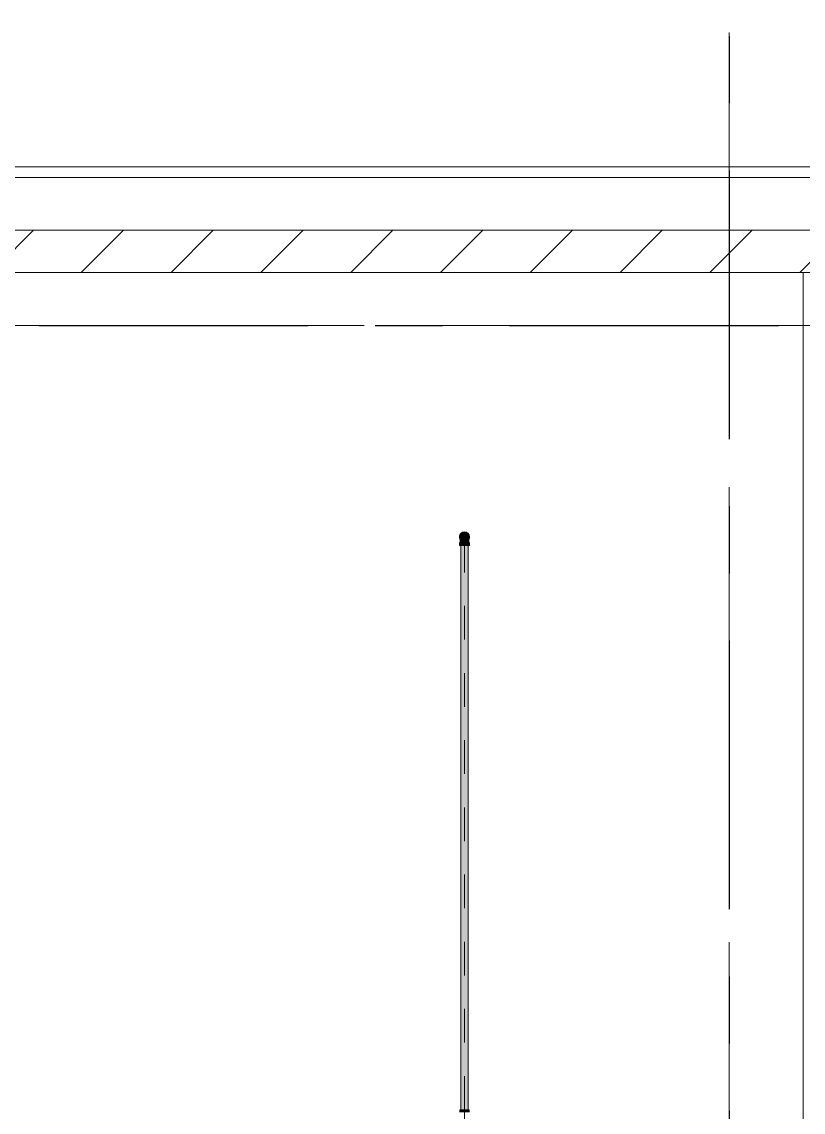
# Model space of a CAD drawing. Header units: millimetres. Extents: x -4000 to 187956, y -58990 to 162485.
# Drawn here: x 74659 to 78350, y 136731 to 141886 of the extents above; entities that cross this region are included whole.
import ezdxf

# ---------------------------------------------------------------- set-up
doc = ezdxf.new("R2010")
doc.units = ezdxf.units.MM
for name, pattern in [('Dash 1_16_', [317.5, 158.75, -158.75]), ('Grid Line', [2222.5, 1270, -317.5, 317.5, -317.5]), ('Grid Line 12_5mm', [2150, 1250, -300, 300, -300])]:
    doc.linetypes.add(name, pattern=pattern)
for name, color, linetype, lineweight in [('A-WALL', 113, 'Continuous', 13), ('A-WALL-PATT', 111, 'Continuous', 13), ('F-SPRN', 3, 'Continuous', 9), ('P-PIPE', 3, 'Continuous', 9), ('P-PIPE-CNTR', 3, 'Continuous', 9), ('S-GRID', 1, 'Continuous', 30)]:
    doc.layers.add(name, color=color, linetype=linetype, lineweight=lineweight)

# ---------------------------------------------------------------- blocks, each defined once
blk = doc.blocks.new('CMF2_NHAXUONG_A_rvt-1-FFS - TANG 1')
at = {"layer": 'A-WALL-PATT', "lineweight": 9}
h = blk.add_hatch(dxfattribs=at)
h.set_pattern_fill('FP_12', color=250, style=0, pattern_type=2)
h.set_pattern_definition([(45, (0, 0), (-212.13203, 212.13203), [])])
h.paths.add_polyline_path([(67549.8, 140700.5), (98249.8, 140700.5), (98249.8, 140900), (67549.8, 140900)])
at = {"layer": 'A-WALL', "color": 50, "lineweight": 15}
for p, q in [((98749.6, 141200), (66999.6, 141200)), ((98749.6, 141150), (66999.6, 141150)), ((67549.8, 140900), (98249.8, 140900)), ((98249.8, 140900), (67549.8, 140900)), ((67749.8, 140700.5), (83086.4, 140700.5)), ((78350, 140699.6), (78350, 132202.1)), ((78550, 140699.6), (78350, 140699.6))]:
    blk.add_line(p, q, dxfattribs=at)
at = {"layer": 'A-WALL', "color": 35, "lineweight": 15}
for p, q in [((78749.8, 141200), (66999.6, 141200)), ((67749.8, 140700.5), (78734.8, 140700.5)), ((78350, 140699.6), (78350, 132202.1)), ((78350, 140699.6), (78550, 140699.6))]:
    blk.add_line(p, q, dxfattribs=at)
at = {"layer": 'S-GRID', "linetype": 'Grid Line 12_5mm', "lineweight": 9}
for p, q in [((78000, 161185.2), (78000, -16487.4)), ((-824.3, 140450), (183641.1, 140450))]:
    blk.add_line(p, q, dxfattribs=at)
blk = doc.blocks.new('Sprinkler_Up - DN20-V60-FFS - TANG 1')
at = {"layer": 'F-SPRN', "transparency": 33554534}
for points in [[(-22.2, 0), (-3.9, 0.7), (-1.7, 2.9), (-1.2, 3.5), (-0.6, 4), (0.6, 4), (1.2, 3.5), (1.7, 2.9), (4.6, 0), (22.2, 0), (18, 13.1), (6.9, 21.2), (-6.9, 21.2), (-18, 13.1), (-20.5, 5.2)], [(0, -21.2), (6.9, -21.2), (18, -13.1), (22.2, 0), (3.9, -0.7), (1.7, -2.9), (1.2, -3.5), (0.6, -4), (-0.6, -4), (-1.2, -3.5), (-1.7, -2.9), (-4.6, 0), (-22.2, 0), (-18, -13.1), (-6.9, -21.2)], [(0, -16.7), (4.3, -16.1), (11.8, -11.8), (16.1, -4.3), (15, 6.3), (11.8, 11.8), (8.3, 14.4), (0, 16.7), (-4.3, 16.1), (-11.8, 11.8), (-16.1, 4.3), (-16.1, -4.3), (-11.8, -11.8), (-8.3, -14.4)], [(0, -15.6), (7.8, -13.5), (13.5, -7.8), (15.1, -4), (14.1, 6.3), (13.5, 7.8), (7.8, 13.5), (0, 15.6), (-7.8, 13.5), (-11, 11), (-15.1, 4), (-15.1, -4), (-11, -11), (-7.8, -13.5)], [(-10.9, -5.5), (-10.9, 5.4), (-14.5, 5.4), (-14.5, -5.5)], [(-7.7, -5.5), (-7.7, 5.4), (-10.9, 5.4), (-10.9, -5.5)], [(0, -5.5), (0, 5.4), (-7.7, 5.4), (-7.7, -5.5)], [(0, 0), (5.7, 0), (2.9, 4.9), (-2.9, 4.9), (-5.7, 0)], [(2.9, -4.9), (5.7, 0), (-5.7, 0), (-2.9, -4.9)], [(-4.6, 0), (4.6, 0), (0, 4.6)], [(0, -4.6), (4.6, 0), (-4.6, 0)], [(0, -2.6), (1.3, 0), (-1.8, 0)], [(-1.3, 0), (1.8, 0), (0, 2.6)], [(7.7, -5.5), (7.7, 5.4), (0, 5.4), (0, -5.5)], [(10.9, -5.5), (10.9, 5.4), (7.7, 5.4), (7.7, -5.5)], [(14.5, -5.5), (14.5, 5.4), (10.9, 5.4), (10.9, -5.5)]]:
    blk.add_hatch(color=1, dxfattribs=at).paths.add_polyline_path(points)
at = {"layer": 'F-SPRN', "color": 1}
for p, q in [((-11.5, 5.4), (-14.5, 5.4)), ((-14.5, 5.4), (-11.3, 5.4)), ((-14.5, 5.4), (-14.5, 3.7)), ((-14.5, 3.3), (-14.5, 0)), ((-11.5, 5.4), (-11.5, 4)), ((-10.9, 1.9), (-10.9, 3.6)), ((-10.8, 5.4), (-8, 5.4)), ((-8.1, 5.4), (-10.8, 5.4)), ((-8.1, 5.4), (-8.1, 2.8)), ((-8.1, 2.5), (-8.1, 0.7)), ((-7.7, 4.8), (-7.7, 2.7)), ((-7.7, 4.8), (-7.7, 2.7)), ((-7.7, 2.1), (-7.7, 0.5)), ((-7.7, 2.1), (-7.7, 0.5)), ((-6.7, 5.4), (-4.7, 5.4)), ((-5.8, 3.8), (-5.8, 2.2)), ((-2.1, 0), (-2.1, 0)), ((-2.1, 0), (-2.1, -0.1)), ((0, 2.1), (-0.1, 2.1)), ((2.1, 0), (2.1, 0.1)), ((2.1, 0), (2.1, 0)), ((4.7, 5.4), (6.5, 5.4)), ((7.7, 5.4), (10.8, 5.4)), ((7.7, 5.2), (7.7, 2.7)), ((7.7, 5.2), (7.7, 2.7)), ((7.7, 2.3), (7.7, 0.5)), ((7.7, 2.3), (7.7, 0.5)), ((10.8, 5.4), (8.1, 5.4)), ((8.1, 5.4), (8.1, 2.8)), ((8.1, 2.5), (8.1, 0.4)), ((10.9, 5.4), (14.5, 5.4)), ((10.9, 3.6), (10.9, 0.2)), ((14.5, 5.4), (11.5, 5.4)), ((11.5, 5.4), (11.5, 4)), ((11.5, 3), (11.5, 0.2)), ((14.5, 5.4), (14.5, -5.5)), ((-14.5, -1.3), (-14.5, -3.7)), ((-11.1, -5.5), (-14.5, -5.5)), ((-14.5, -5.5), (-11.5, -5.5)), ((-10.9, -2.6), (-10.9, -1.3)), ((-10.8, -5.5), (-8.1, -5.5)), ((-7.8, -5.5), (-10.8, -5.5)), ((-8.1, -4.2), (-8.1, -5.5)), ((-7.7, -2.7), (-7.7, -4)), ((-7.7, -2.7), (-7.7, -4)), ((-7, -5.5), (-5.8, -5.5)), ((-4.8, -5.5), (-7, -5.5)), ((-5.8, -2.3), (-5.8, -3.8)), ((0, -2.1), (0.1, -2.1)), ((7, -5.5), (4.8, -5.5)), ((5.8, -2.2), (5.8, -3.8)), ((5.8, -5.5), (7, -5.5)), ((7.7, -0.5), (7.7, -2.3)), ((7.7, -0.5), (7.7, -2.3)), ((7.7, -2.7), (7.7, -5.4)), ((7.7, -2.7), (7.7, -5.4)), ((10.8, -5.5), (7.7, -5.5)), ((8.1, -0.4), (8.1, -2.5)), ((8.1, -2.8), (8.1, -5.5)), ((8.1, -5.5), (10.8, -5.5)), ((10.9, -0.2), (10.9, -3.6)), ((14.5, -5.5), (10.9, -5.5)), ((11.5, -0.2), (11.5, -3)), ((11.5, -4), (11.5, -5.5)), ((11.5, -5.5), (14.5, -5.5))]:
    blk.add_line(p, q, dxfattribs=at)
at = {"layer": 'F-SPRN', "color": 1, "flags": 128}
for points in [[(-0.6, 2), (-0.7, 2), (-0.8, 1.9), (-0.9, 1.9), (-0.9, 1.9), (-1, 1.8), (-1.1, 1.8), (-1.2, 1.7), (-1.2, 1.7), (-1.3, 1.6), (-1.4, 1.6), (-1.4, 1.5), (-1.5, 1.5), (-1.5, 1.4), (-1.6, 1.3), (-1.6, 1.3), (-1.7, 1.2), (-1.7, 1.1), (-1.8, 1.1), (-1.8, 1), (-1.9, 0.9), (-1.9, 0.8), (-1.9, 0.8), (-2, 0.7), (-2, 0.6), (-2, 0.5), (-2, 0.5), (-2, 0.4), (-2.1, 0.3), (-2.1, 0.2), (-2.1, 0.1), (-2.1, 0)], [(-0.5, 2), (-0.6, 2), (-0.6, 2)], [(-0.1, 2.1), (-0.1, 2.1), (-0.2, 2.1), (-0.3, 2.1), (-0.4, 2), (-0.5, 2)], [(2.1, 0.1), (2.1, 0.2), (2.1, 0.2), (2.1, 0.3), (2, 0.4), (2, 0.5), (2, 0.6), (2, 0.7), (1.9, 0.7), (1.9, 0.8), (1.9, 0.9), (1.8, 1), (1.8, 1), (1.8, 1.1), (1.7, 1.2), (1.7, 1.2), (1.6, 1.3), (1.6, 1.4), (1.5, 1.4), (1.4, 1.5), (1.4, 1.5), (1.3, 1.6), (1.3, 1.7), (1.2, 1.7), (1.1, 1.7), (1.1, 1.8), (1, 1.8), (0.9, 1.9), (0.8, 1.9), (0.8, 1.9), (0.7, 2), (0.6, 2), (0.5, 2), (0.4, 2), (0.4, 2), (0.3, 2.1), (0.2, 2.1), (0.1, 2.1), (0, 2.1)], [(-2.1, -0.1), (-2.1, -0.2), (-2.1, -0.2), (-2.1, -0.3)], [(-2.1, -0.3), (-2, -0.4), (-2, -0.5), (-2, -0.6), (-2, -0.7), (-1.9, -0.7), (-1.9, -0.8), (-1.9, -0.9), (-1.8, -1), (-1.8, -1), (-1.8, -1.1), (-1.7, -1.2), (-1.7, -1.2), (-1.6, -1.3), (-1.6, -1.4), (-1.5, -1.4), (-1.4, -1.5), (-1.4, -1.5), (-1.3, -1.6), (-1.3, -1.7), (-1.2, -1.7), (-1.1, -1.7), (-1.1, -1.8), (-1, -1.8), (-0.9, -1.9), (-0.8, -1.9), (-0.8, -1.9), (-0.7, -2), (-0.6, -2), (-0.5, -2), (-0.4, -2), (-0.4, -2), (-0.3, -2.1), (-0.2, -2.1), (-0.1, -2.1), (0, -2.1)], [(0.1, -2.1), (0.1, -2.1), (0.2, -2.1), (0.3, -2.1), (0.4, -2), (0.5, -2), (0.6, -2), (0.6, -2), (0.7, -2), (0.8, -1.9), (0.9, -1.9), (0.9, -1.9), (1, -1.8), (1.1, -1.8), (1.2, -1.7), (1.2, -1.7), (1.3, -1.6), (1.4, -1.6), (1.4, -1.5), (1.5, -1.5), (1.5, -1.4), (1.6, -1.3), (1.6, -1.3), (1.7, -1.2), (1.7, -1.1), (1.8, -1.1), (1.8, -1), (1.9, -0.9), (1.9, -0.8), (1.9, -0.8), (2, -0.7), (2, -0.6), (2, -0.5), (2, -0.5), (2, -0.4), (2.1, -0.3), (2.1, -0.2), (2.1, -0.1), (2.1, 0)]]:
    blk.add_lwpolyline(points, dxfattribs=at)
at = {"layer": 'F-SPRN', "color": 1}
for radius, start, end in [(22.2, 360, 180), (21.9, 165.6773, 179.2615), (21.9, 144.7698, 162.401), (21.9, 126.6942, 143.2701), (16.7, 167.6802, 180), (16.7, 167.6802, 180), (16.7, 157.6142, 164.9693), (16.7, 157.6142, 164.9693), (15.6, 166.4265, 180), (15.6, 166.4265, 180), (15.6, 156.3845, 165), (15.6, 156.3845, 165), (16.7, 136.7213, 149.931), (16.7, 136.7213, 149.931), (15.6, 150.9409, 156.0102), (15.6, 150.9409, 156.0102), (15.6, 138.4214, 150), (15.6, 138.4214, 150), (21.9, 108.2621, 125.7507), (16.7, 121.4181, 130.5751), (16.7, 121.4181, 130.5751), (15.6, 120.5262, 133.2078), (15.6, 120.5262, 133.2078), (16.7, 106.5995, 120), (16.7, 106.5995, 120), (15.6, 114.4363, 119.9813), (15.6, 114.4363, 119.9813), (21.9, 99.348, 107.901), (4.63, 155.7832, 180), (4.63, 155.7832, 180), (16.7, 96.4143, 105), (16.7, 96.4143, 105), (4.63, 109.0192, 138.2703), (4.63, 109.0192, 138.2703), (21.9, 90.145, 98.8503), (15.6, 95.5762, 100.6843), (15.6, 95.5762, 100.6843), (2.56, 109.0192, 168.8278), (2.56, 109.0192, 168.8278), (2.04, 109.0192, 180), (16.7, 83.0684, 90), (16.7, 83.0684, 90), (4.63, 17.9592, 90), (4.63, 17.9592, 90), (3.81, 57.0577, 90), (2.56, 14.5599, 90), (2.56, 14.5599, 90), (2.04, 10.4703, 90), (21.9, 72.5583, 89.4624), (15.6, 75.573, 80.5892), (15.6, 75.573, 80.5892), (3.81, 16.1605, 43.8358), (15.6, 67.5614, 74.5481), (15.6, 67.5614, 74.5481), (16.7, 60, 75), (16.7, 60, 75), (15.6, 60.0187, 65.5637), (15.6, 60.0187, 65.5637), (21.9, 54.2493, 71.7379), (15.6, 46.7922, 60), (15.6, 46.7922, 60), (16.7, 49.4249, 58.5819), (16.7, 49.4249, 58.5819), (15.6, 30, 41.5786), (15.6, 30, 41.5786), (16.7, 30, 43.2787), (16.7, 30, 43.2787), (21.9, 36.7299, 53.3058), (15.6, 23.9898, 29.5646), (15.6, 23.9898, 29.5646), (15.6, 15, 23.6155), (15.6, 15, 23.6155), (15.6, 360, 13.6618), (15.6, 0, 13.6618), (16.7, 15, 22.3858), (16.7, 15, 22.3858), (16.7, 360, 12.3198), (16.7, 0, 12.3198), (21.9, 17.599, 35.2302), (21.9, 0.7385, 14.3227), (22.2, 180, 360), (21.9, 180.7385, 194.3227), (21.9, 195.1849, 215.2302), (21.9, 216.7299, 233.3058), (16.7, 180, 192.3198), (16.7, 180, 192.3198), (16.7, 195.0307, 204.6121), (16.7, 195.0307, 204.6121), (15.6, 181.9082, 193.6618), (15.6, 181.9082, 193.6618), (15.6, 197.3339, 209.5646), (15.6, 197.3339, 209.5646), (16.7, 210.069, 223.2787), (16.7, 210.069, 223.2787), (15.6, 212.5472, 221.5786), (15.6, 212.5472, 221.5786), (21.9, 234.2493, 251.7379), (16.7, 229.4249, 238.5819), (16.7, 229.4249, 238.5819), (15.6, 233.795, 240), (15.6, 233.795, 240), (16.7, 240, 255), (16.7, 240, 255), (15.6, 240.0187, 254.5481), (15.6, 240.0187, 254.5481), (21.9, 252.5583, 269.4624), (4.63, 197.9592, 0), (4.63, 197.9592, 360), (15.6, 255, 267.64), (15.6, 255, 267.64), (3.81, 196.1605, 360), (2.56, 191.1677, 0), (2.56, 191.1677, 360), (2.04, 190.4703, 0), (16.7, 263.0684, 270), (16.7, 263.0684, 270), (21.9, 270.145, 278.8503), (15.6, 275.5762, 280.6843), (15.6, 275.5762, 280.6843), (16.7, 276.4143, 285), (16.7, 276.4143, 285), (21.9, 279.348, 287.901), (16.7, 286.5995, 300), (16.7, 286.5995, 300), (15.6, 294.4363, 299.9813), (15.6, 294.4363, 299.9813), (21.9, 288.2621, 305.7507), (15.6, 300, 313.2078), (15.6, 300, 313.2078), (16.7, 301.4181, 310.5751), (16.7, 301.4181, 310.5751), (15.6, 318.4214, 330), (15.6, 318.4214, 330), (16.7, 316.7213, 330), (16.7, 316.7213, 330), (21.9, 306.6942, 323.2701), (15.6, 330.4354, 345), (15.6, 330.4354, 336.3845), (15.6, 339.6139, 345), (15.6, 346.3382, 360), (15.6, 346.3382, 360), (16.7, 335.3879, 345), (16.7, 335.3879, 345), (16.7, 347.6802, 360), (16.7, 347.6802, 360), (21.9, 324.7698, 344.8151), (21.9, 345.6773, 359.2615)]:
    blk.add_arc((0, 0), radius, start, end, dxfattribs=at)
blk = doc.blocks.new('Steel_Elbow_Threaded_HoaPhat - Standard-V117-FFS - TANG 1')
at = {"layer": 'P-PIPE', "lineweight": 13, "transparency": 33554534}
for points in [[(76750, 139426), (76756.2, 139426.8), (76762.1, 139429.2), (76767.1, 139433), (76770.9, 139438), (76773.3, 139443.8), (76774.1, 139450.1), (76773.3, 139456.4), (76770.9, 139462.1), (76767.1, 139467.1), (76762.1, 139471), (76756.2, 139473.4), (76750, 139474.2), (76743.8, 139473.4), (76737.9, 139471), (76733, 139467.1), (76729.1, 139462.1), (76726.7, 139456.3), (76725.9, 139450.1), (76726.7, 139443.8), (76729.1, 139438), (76733, 139433), (76737.9, 139429.2), (76743.8, 139426.8)], [(76733, 139409.5), (76750, 139409.5), (76750, 139424.7), (76725.9, 139424.7), (76726.7, 139409.5), (76729.1, 139409.5)], [(76774.1, 139409.5), (76773.3, 139424.7), (76750, 139424.7), (76750, 139409.5), (76773.3, 139409.5)]]:
    blk.add_hatch(color=1, dxfattribs=at).paths.add_polyline_path(points)
h = blk.add_hatch(color=1, dxfattribs=at)
h.paths.add_polyline_path([(76733.1, 139434.9), (76730.5, 139439.5), (76731.4, 139435.6)])
h.paths.add_polyline_path([(76730.4, 139424.7), (76750, 139424.7), (76750, 139428.9), (76742.8, 139430.2), (76744.1, 139428.3), (76736.6, 139433), (76732.6, 139437.1), (76733.8, 139431.9), (76731.4, 139435.6), (76729.1, 139441.6), (76729.4, 139433), (76730.5, 139433.3), (76730.6, 139429.2), (76729.3, 139428.9)])
h = blk.add_hatch(color=1, dxfattribs=at)
h.paths.add_polyline_path([(76757.2, 139430.2), (76759.7, 139430.2), (76755.9, 139428.3)])
h.paths.add_polyline_path([(76768.3, 139424.7), (76769.7, 139428.5), (76769.9, 139435.9), (76770.2, 139440), (76768.8, 139439.5), (76762.8, 139432.6), (76757.2, 139430.2), (76750, 139428.9), (76750, 139424.7), (76766, 139424.7)])
h.paths.add_polyline_path([(76765.7, 139433.4), (76766.1, 139435.6), (76768.2, 139436.4)])
at = {"layer": 'P-PIPE', "color": 20, "lineweight": 13}
for p, q in [((76728.9, 139450.1), (76728.9, 139450.1)), ((76728.9, 139442.9), (76728.9, 139443.6)), ((76728.9, 139442.2), (76728.9, 139442.9)), ((76728.9, 139439), (76728.9, 139439.8)), ((76728.9, 139438.2), (76728.9, 139439)), ((76729, 139452.6), (76729.1, 139453.5)), ((76729.5, 139455.1), (76729.7, 139455.9)), ((76733, 139462.7), (76733.6, 139463.4)), ((76734.7, 139464.7), (76735.3, 139465.3)), ((76736.5, 139466.4), (76737.2, 139466.9)), ((76737.2, 139466.9), (76737.9, 139467.4)), ((76739.3, 139468.3), (76740, 139468.7)), ((76741.6, 139469.5), (76742.3, 139469.8)), ((76742.3, 139469.8), (76743.1, 139470.1)), ((76749.8, 139471.2), (76750, 139471.2)), ((76752.5, 139471.1), (76753.4, 139471)), ((76761.2, 139468), (76761.9, 139467.5)), ((76764.6, 139465.4), (76765.2, 139464.8)), ((76766.3, 139463.6), (76766.8, 139462.9)), ((76766.8, 139462.9), (76767.3, 139462.2)), ((76767.3, 139462.2), (76767.8, 139461.5)), ((76767.8, 139461.5), (76768.2, 139460.8)), ((76768.2, 139460.8), (76768.7, 139460.1)), ((76768.7, 139460.1), (76769, 139459.3)), ((76769, 139459.3), (76769.4, 139458.5)), ((76770.3, 139456.2), (76770.5, 139455.3)), ((76770.8, 139453.7), (76771, 139452.8)), ((76771.1, 139451.2), (76771.2, 139450.3)), ((76771.2, 139450.3), (76771.2, 139450.1)), ((76771.2, 139450.1), (76771.2, 139450.1)), ((76771.2, 139445.1), (76771.2, 139444.4)), ((76771.2, 139444.4), (76771.2, 139443.8)), ((76771.2, 139443.8), (76771.2, 139443.1)), ((76771.2, 139439.2), (76771.2, 139438.4)), ((76725.9, 139424.7), (76725.9, 139409.5)), ((76730.3, 139424.7), (76725.9, 139424.7)), ((76750, 139424.7), (76725.9, 139424.7)), ((76725.9, 139409.5), (76733, 139409.5)), ((76725.9, 139409.5), (76750, 139409.5)), ((76728.9, 139424.7), (76742.8, 139424.7)), ((76730.1, 139424.7), (76731.7, 139424.7)), ((76733, 139424.7), (76730.3, 139424.7)), ((76731.7, 139424.7), (76732.8, 139424.7)), ((76733.8, 139424.7), (76736.4, 139424.7)), ((76733.8, 139409.5), (76737.9, 139409.5)), ((76742.7, 139424.7), (76734, 139424.7)), ((76736.4, 139424.7), (76742.8, 139424.7)), ((76738.2, 139409.5), (76750, 139409.5)), ((76743.7, 139424.7), (76750, 139424.7)), ((76743.7, 139424.7), (76750, 139424.7)), ((76750, 139424.7), (76743.8, 139424.7)), ((76756.2, 139424.7), (76750, 139424.7)), ((76774.1, 139424.7), (76750, 139424.7)), ((76750, 139424.7), (76756.3, 139424.7)), ((76750, 139424.7), (76756.3, 139424.7)), ((76750, 139409.5), (76761.8, 139409.5)), ((76750, 139409.5), (76774.1, 139409.5)), ((76757.2, 139424.7), (76763.6, 139424.7)), ((76757.2, 139424.7), (76768.3, 139424.7)), ((76766, 139424.7), (76757.3, 139424.7)), ((76762.1, 139409.5), (76766.2, 139409.5)), ((76763.6, 139424.7), (76766.2, 139424.7)), ((76768.5, 139424.7), (76767.1, 139424.7)), ((76767.1, 139409.5), (76773.3, 139409.5)), ((76767.2, 139424.7), (76768.3, 139424.7)), ((76768.3, 139424.7), (76771.2, 139424.7)), ((76774.1, 139424.7), (76768.5, 139424.7)), ((76773.3, 139409.5), (76774.1, 139409.5)), ((76774.1, 139409.5), (76774.1, 139424.7))]:
    blk.add_line(p, q, dxfattribs=at)
at = {"layer": 'P-PIPE', "color": 20, "lineweight": 13, "flags": 128}
for points in [[(76728.9, 139450.1), (76728.9, 139450.9), (76728.9, 139451.8), (76729, 139452.6)], [(76728.9, 139449.7), (76728.9, 139449.9), (76728.9, 139450), (76728.9, 139450.1)], [(76728.9, 139449.3), (76728.9, 139449.5), (76728.9, 139449.7)], [(76728.9, 139448.4), (76728.9, 139448.7), (76728.9, 139449), (76728.9, 139449.3)], [(76728.9, 139447.5), (76728.9, 139448), (76728.9, 139448.4)], [(76728.9, 139446.1), (76728.9, 139446.6), (76728.9, 139447.1), (76728.9, 139447.5)], [(76728.9, 139444.9), (76728.9, 139445.5), (76728.9, 139446.1)], [(76728.9, 139443.6), (76728.9, 139444.3), (76728.9, 139444.9)], [(76728.9, 139439.8), (76728.9, 139440.6), (76728.9, 139441.4), (76728.9, 139442.2)], [(76728.9, 139424.7), (76728.9, 139425.7), (76728.9, 139426.7), (76728.9, 139427.7), (76728.9, 139428.7), (76728.9, 139429.7), (76728.9, 139430.7), (76728.9, 139431.7), (76728.9, 139432.7), (76728.9, 139433.6), (76728.9, 139434.6), (76728.9, 139435.5), (76728.9, 139436.4), (76728.9, 139437.3), (76728.9, 139438.2)], [(76729.1, 139453.5), (76729.3, 139454.3), (76729.5, 139455.1)], [(76729.7, 139455.9), (76729.9, 139456.7), (76730.2, 139457.5), (76730.5, 139458.3), (76730.9, 139459.1), (76731.2, 139459.9)], [(76731.2, 139459.9), (76731.6, 139460.6), (76732.1, 139461.3)], [(76732.1, 139461.3), (76732.5, 139462), (76733, 139462.7)], [(76733.6, 139463.4), (76734.1, 139464), (76734.7, 139464.7)], [(76735.3, 139465.3), (76735.9, 139465.8), (76736.5, 139466.4)], [(76737.9, 139467.4), (76738.6, 139467.9), (76739.3, 139468.3)], [(76740, 139468.7), (76740.8, 139469.1), (76741.6, 139469.5)], [(76743.1, 139470.1), (76743.9, 139470.3), (76744.8, 139470.6)], [(76744.8, 139470.6), (76745.6, 139470.8), (76746.4, 139470.9)], [(76746.4, 139470.9), (76747.2, 139471.1), (76748.1, 139471.1)], [(76748.1, 139471.1), (76748.9, 139471.2), (76749.8, 139471.2)], [(76750, 139471.2), (76750.8, 139471.2), (76751.7, 139471.2), (76752.5, 139471.1)], [(76753.4, 139471), (76754.2, 139470.8), (76755, 139470.6)], [(76755, 139470.6), (76755.8, 139470.4), (76756.7, 139470.2)], [(76756.7, 139470.2), (76757.5, 139469.9), (76758.2, 139469.6), (76759, 139469.2), (76759.8, 139468.8)], [(76759.8, 139468.8), (76760.5, 139468.4), (76761.2, 139468)], [(76761.9, 139467.5), (76762.6, 139467.1), (76763.3, 139466.5)], [(76763.3, 139466.5), (76763.9, 139466), (76764.6, 139465.4)], [(76765.2, 139464.8), (76765.8, 139464.2), (76766.3, 139463.6)], [(76769.4, 139458.5), (76769.7, 139457.8), (76770, 139457), (76770.3, 139456.2)], [(76770.5, 139455.3), (76770.7, 139454.5), (76770.8, 139453.7)], [(76771, 139452.8), (76771.1, 139452), (76771.1, 139451.2)], [(76771.2, 139450.1), (76771.2, 139450), (76771.2, 139449.9), (76771.2, 139449.8), (76771.2, 139449.6)], [(76771.2, 139449.6), (76771.2, 139449.4), (76771.2, 139449.1)], [(76771.2, 139449.1), (76771.2, 139448.8), (76771.2, 139448.5), (76771.2, 139448.1)], [(76771.2, 139448.1), (76771.2, 139447.7), (76771.2, 139447.2)], [(76771.2, 139447.2), (76771.2, 139446.7), (76771.2, 139446.2)], [(76771.2, 139446.2), (76771.2, 139445.6), (76771.2, 139445.1)], [(76771.2, 139443.1), (76771.2, 139442.4), (76771.2, 139441.6), (76771.2, 139440.9)], [(76771.2, 139440.9), (76771.2, 139440.1), (76771.2, 139439.2)], [(76771.2, 139438.4), (76771.2, 139437.5), (76771.2, 139436.6), (76771.2, 139435.7), (76771.2, 139434.8), (76771.2, 139433.9), (76771.2, 139432.9), (76771.2, 139432), (76771.2, 139431), (76771.2, 139430), (76771.2, 139429), (76771.2, 139428), (76771.2, 139427), (76771.2, 139426), (76771.2, 139424.9), (76771.2, 139424.7)]]:
    blk.add_lwpolyline(points, dxfattribs=at)
at = {"layer": 'P-PIPE', "color": 20, "lineweight": 13}
for radius, start, end in [(24.1, 90, 270), (24.1, 165, 270), (24.1, 90, 164.8633), (24.1, 164.8633, 165), (21.1, 172.2328, 178.0289), (21.1, 181.9562, 187.2796), (21.1, 165.7343, 170), (21.1, 195.0335, 203.6422), (21.1, 154.6252, 162.3991), (21.1, 205.3678, 209.9924), (21.1, 150.0026, 154.1966), (21.1, 213.7408, 218.4146), (21.1, 130, 141.5729), (21.1, 218.9512, 230), (21.1, 112.9314, 123.6981), (21.1, 99.9303, 104.963), (21.1, 91.1041, 98.9613), (24.1, 315, 90), (24.1, 270, 90), (21.1, 75.037, 90), (21.1, 54.2198, 67.6765), (21.1, 38.4271, 50), (21.1, 310, 321.0488), (21.1, 321.5854, 326.2592), (21.1, 25.3748, 29.9974), (21.1, 330.0076, 334.6322), (21.1, 17.6009, 24.7351), (21.1, 336.3578, 344.9665), (21.1, 10, 14.2657), (21.1, 345.7465, 350), (21.1, 1.9711, 7.7672), (21.1, 352.7204, 358.0438), (21.1, 234.1976, 239.9895), (21.1, 240.7988, 247.0623), (21.1, 255.0343, 270), (21.1, 270, 275.2662), (24.1, 270, 285), (21.1, 279.9464, 284.9657), (24.1, 285, 315), (21.1, 292.3295, 305.8024)]:
    blk.add_arc((76750, 139450.1), radius, start, end, dxfattribs=at)
blk = doc.blocks.new('Steel_Transition_Threaded_HoaPhat - Standard-V118-FFS - TANG 1')
at = {"layer": 'P-PIPE', "lineweight": 13, "transparency": 33554534}
h = blk.add_hatch(color=1, dxfattribs=at)
h.paths.add_polyline_path([(76750, 139427.6), (76755.8, 139428.4), (76761.3, 139430.6), (76765.9, 139434.2), (76769.5, 139438.8), (76771.7, 139444.3), (76772.5, 139450.1), (76771.5, 139456.4), (76769.5, 139461.3), (76765.9, 139466), (76761.3, 139469.6), (76755.8, 139471.8), (76750, 139472.6), (76744.2, 139471.8), (76738.8, 139469.6), (76734.1, 139466), (76730.5, 139461.3), (76728.3, 139455.9), (76727.5, 139450.1), (76728.3, 139444.3), (76730.5, 139438.8), (76734.1, 139434.2), (76738.8, 139430.6), (76744.2, 139428.4)])
h.paths.add_polyline_path([(76750, 139430), (76744.8, 139430.7), (76740, 139432.7), (76735.8, 139435.9), (76732.6, 139440), (76730.6, 139444.9), (76729.9, 139450.1), (76731, 139456.4), (76732.6, 139460.1), (76735.8, 139464.3), (76740, 139467.5), (76744.8, 139469.5), (76750, 139470.2), (76755.2, 139469.5), (76760.1, 139467.5), (76764.2, 139464.3), (76769, 139456.4), (76769.4, 139455.3), (76770.1, 139450.1), (76769.4, 139444.9), (76767.4, 139440), (76764.2, 139435.9), (76760.1, 139432.7), (76755.2, 139430.7)])
for points in [[(76750, 139430), (76750, 139433.7), (76741.8, 139435.9), (76735.8, 139441.9), (76733.6, 139450.1), (76735.8, 139458.3), (76741.8, 139464.3), (76750, 139466.5), (76750, 139470.2), (76744.8, 139469.5), (76740, 139467.5), (76735.8, 139464.3), (76731, 139456.4), (76730.6, 139455.3), (76729.9, 139450.1), (76730.6, 139444.9), (76732.6, 139440), (76735.8, 139435.9), (76740, 139432.7), (76744.8, 139430.7)], [(76750, 139431.6), (76754.8, 139432.2), (76759.3, 139434.1), (76763.1, 139437), (76766, 139440.8), (76767.9, 139445.3), (76768.5, 139450.1), (76767.2, 139456.4), (76766, 139459.3), (76763.1, 139463.2), (76759.3, 139466.1), (76754.8, 139468), (76750, 139468.6), (76745.2, 139468), (76740.8, 139466.1), (76736.9, 139463.2), (76732.8, 139456.4), (76732.1, 139454.9), (76731.5, 139450.1), (76732.1, 139445.3), (76734, 139440.8), (76736.9, 139437), (76740.8, 139434.1), (76745.2, 139432.2)], [(76750, 139430), (76755.2, 139430.7), (76760.1, 139432.7), (76764.2, 139435.9), (76767.4, 139440), (76769.4, 139444.9), (76770.1, 139450.1), (76769, 139456.4), (76767.4, 139460.1), (76764.2, 139464.3), (76760.1, 139467.5), (76755.2, 139469.5), (76750, 139470.2), (76750, 139466.5), (76758.2, 139464.3), (76764.2, 139458.3), (76766.4, 139450.1), (76764.2, 139441.9), (76758.2, 139435.9), (76750, 139433.7)]]:
    blk.add_hatch(color=1, dxfattribs=at).paths.add_polyline_path(points)
at = {"layer": 'P-PIPE', "color": 20, "lineweight": 13}
for radius, start, end in [(22.5, 90, 270), (22.5, 150, 270), (20.1, 166.0499, 180), (20.1, 180, 193.9501), (22.5, 90, 150), (20.1, 161.6229, 165), (20.1, 197.2551, 210), (20.1, 150, 161.6229), (18.5, 166.5939, 193.4061), (18.5, 166.5939, 180), (18.5, 180, 193.4061), (18.5, 159.9387, 165), (18.5, 159.9387, 165), (18.5, 195, 202.3768), (18.5, 195, 202.3768), (20.1, 128.8856, 148.1553), (20.1, 211.8447, 231.1144), (16.4, 168.5467, 178.9063), (16.4, 184.8393, 191.4533), (18.5, 136.4297, 150), (18.5, 136.4297, 150), (18.5, 210, 223.5703), (18.5, 210, 223.5703), (16.4, 158.0319, 163.506), (16.4, 143.5463, 150), (16.4, 210.6635, 216.4537), (18.5, 123.4976, 133.2041), (18.5, 123.4976, 133.2041), (18.5, 226.7959, 236.5024), (18.5, 226.7959, 236.5024), (20.1, 109.6859, 125.0043), (16.4, 230.4733, 236.6389), (16.4, 121.0738, 128.0319), (18.5, 106.819, 120), (18.5, 106.819, 120), (16.4, 115.1607, 120), (16.4, 240, 246.5955), (16.4, 107.4657, 111.9681), (20.1, 100.9975, 105), (18.5, 91.4353, 103.2046), (18.5, 91.4353, 103.2046), (16.4, 96.2132, 104.6042), (20.1, 90.5246, 98.5089), (22.5, 30, 90), (22.5, 270, 90), (18.5, 78.0986, 90), (18.5, 78.0986, 90), (22.5, 270, 330), (20.1, 75.0607, 87.9279), (18.5, 60, 75), (18.5, 60, 75), (16.4, 66.9681, 72.9388), (20.1, 60, 75), (16.4, 293.4045, 300), (16.4, 50.4733, 56.6389), (20.1, 54.9957, 60), (18.5, 46.7959, 56.5024), (18.5, 46.7959, 56.5024), (18.5, 303.4976, 313.2041), (18.5, 303.4976, 313.2041), (20.1, 31.8447, 51.1144), (20.1, 308.8856, 328.1553), (16.4, 30, 38.0319), (18.5, 30, 43.5703), (18.5, 30, 43.5703), (18.5, 316.4297, 330), (18.5, 316.4297, 330), (16.4, 338.0319, 342.8691), (16.4, 353.5463, 8.0319), (18.5, 337.6232, 345), (18.5, 337.6232, 345), (20.1, 18.3771, 30), (18.5, 15, 20.0613), (18.5, 15, 20.0613), (20.1, 330, 342.7449), (18.5, 346.5939, 13.4061), (18.5, 0, 13.4061), (18.5, 346.5939, 0), (20.1, 15, 18.3771), (22.5, 0, 30), (20.1, 346.0499, 13.9501), (22.5, 330, 345), (22.5, 345, 0), (20.1, 234.9957, 240), (20.1, 240, 255), (18.5, 240, 255), (18.5, 240, 255), (16.4, 250.3629, 255), (20.1, 255.0607, 267.9279), (18.5, 258.0986, 270), (18.5, 258.0986, 270), (16.4, 264.1652, 268.506), (20.1, 270.5246, 278.5089), (18.5, 271.4353, 283.2046), (18.5, 271.4353, 283.2046), (16.4, 276.2132, 283.9063), (20.1, 280.9975, 285), (16.4, 287.4657, 291.9681), (18.5, 286.819, 300), (18.5, 286.819, 300), (20.1, 289.6859, 305.0043)]:
    blk.add_arc((76750, 139450.1), radius, start, end, dxfattribs=at)

msp = doc.modelspace()

# ---------------------------------------------------------------- block references
at = {"lineweight": 5}
msp.add_blockref('CMF2_NHAXUONG_A_rvt-1-FFS - TANG 1', (0, 0), dxfattribs=at)

# ---------------------------------------------------------------- next in the draw order: hatches: boundary and pattern name
at = {"layer": 'P-PIPE', "transparency": 33554534}
for points in [[(76741.7, 139435.6), (76742.8, 139437.6), (76741.7, 139441.7), (76742.8, 139445.9), (76745.8, 139449), (76757.2, 139454.3), (76758.4, 139458.4), (76757.2, 139462.6), (76755.9, 139464.3), (76750, 139466.8), (76741.7, 139464.6), (76735.5, 139458.4), (76733.3, 139450.1), (76735.5, 139441.7), (76738.2, 139438.3)], [(76750, 139433.4), (76758.4, 139435.6), (76761.8, 139438.3), (76766.1, 139445.8), (76766.1, 139454.4), (76761.8, 139461.9), (76758.4, 139464.6), (76750, 139466.8), (76745.7, 139466.2), (76738.2, 139461.9), (76733.9, 139454.4), (76733.9, 139445.8), (76738.2, 139438.3), (76741.7, 139435.6)], [(76750, 136742.6), (76750, 139409.5), (76733.3, 139409.5), (76733.9, 136742.6), (76745.7, 136742.6)], [(76750, 136742.6), (76766.7, 136742.6), (76766.1, 139409.5), (76750, 139409.5), (76750, 136828.3)], [(76734.1, 136730.8), (76772.5, 136730.8), (76771.7, 136742.6), (76727.5, 136742.6), (76728.3, 136730.8), (76730.5, 136730.8)]]:
    msp.add_hatch(color=1, dxfattribs=at).paths.add_polyline_path(points)

# ---------------------------------------------------------------- next in the draw order: linework, layer by layer
at = {"layer": 'P-PIPE', "color": 20, "lineweight": 13}
for p, q in [((76733.3, 139409.5), (76733.3, 136742.6)), ((76737.9, 139409.5), (76733.3, 139409.5)), ((76761.8, 139409.5), (76738.2, 139409.5)), ((76766.7, 139409.5), (76762.1, 139409.5)), ((76766.7, 136742.6), (76766.7, 139409.5)), ((76727.5, 136742.6), (76727.5, 136730.8)), ((76728.3, 136742.6), (76727.5, 136742.6)), ((76772.5, 136742.6), (76727.5, 136742.6)), ((76730.5, 136742.6), (76728.3, 136742.6)), ((76733.2, 136742.6), (76730.5, 136742.6)), ((76733.3, 136742.6), (76733.9, 136742.6)), ((76734, 136742.6), (76738.2, 136742.6)), ((76738.1, 136742.6), (76734.1, 136742.6)), ((76738.7, 136742.6), (76761.3, 136742.6)), ((76761.3, 136742.6), (76738.8, 136742.6)), ((76761.8, 136742.6), (76766, 136742.6)), ((76765.9, 136742.6), (76761.9, 136742.6)), ((76766.1, 136742.6), (76766.7, 136742.6)), ((76769.5, 136742.6), (76766.8, 136742.6)), ((76772.5, 136742.6), (76769.5, 136742.6)), ((76772.5, 136730.8), (76772.5, 136742.6))]:
    msp.add_line(p, q, dxfattribs=at)
at = {"layer": 'P-PIPE', "color": 1}
for centre, radius, start, end in [((76750, 139450.1), 16.7, 170.1108, 177.203), ((76750, 139450.1), 16.7, 182.797, 189.8892), ((76750, 139450.1), 16.7, 190.2154, 195.2487), ((76750, 139450.1), 16.7, 157.579, 164.2722), ((76750, 139450.1), 16.7, 231.8726, 237.203), ((76750, 139441.7), 8.35, 172.0327, 181.5407), ((76750, 139441.7), 8.35, 199.9004, 209.0413), ((76750, 139441.7), 8.35, 131.0366, 150), ((76750, 139441.7), 8.35, 226.6998, 237.8461), ((76750, 139441.7), 8.35, 115.6806, 125.5287), ((76750, 139441.7), 8.35, 100.6842, 114.0387), ((76750, 139441.7), 8.35, 90, 100.6842), ((76750, 139458.4), 8.35, 270, 280.6842), ((76750, 139458.4), 8.35, 69.0027, 79.2369), ((76750, 139458.4), 8.35, 316.3183, 330), ((76750, 139458.4), 8.35, 20.1285, 29.0413), ((76750, 139458.4), 8.35, 8.0385, 17.9918), ((76750, 139458.4), 8.35, 352.2824, 1.6717), ((76750, 139450.1), 16.7, 46.0317, 57.203), ((76750, 139450.1), 16.7, 308.1274, 313.9683), ((76750, 139450.1), 16.7, 39.3092, 45.2846), ((76750, 139450.1), 16.7, 314.7154, 320.6908), ((76750, 139450.1), 16.7, 32.3031, 39.2955), ((76750, 139450.1), 16.7, 26.1093, 31.0974), ((76750, 139450.1), 16.7, 328.9026, 336.686), ((76750, 139450.1), 16.7, 16.9375, 22.421), ((76750, 139450.1), 16.7, 337.2636, 343.0625), ((76750, 139450.1), 16.7, 4.3093, 9.8892), ((76750, 139441.7), 8.35, 249.0027, 259.2369), ((76750, 139450.1), 16.7, 264.6626, 273.5288)]:
    msp.add_arc(centre, radius, start, end, dxfattribs=at)
at = {"layer": 'P-PIPE-CNTR', "color": 1, "linetype": 'Dash 1_16_'}
for p, q in [((76725, 139450.1), (76727.5, 139450.1)), ((76727.8, 139450.1), (76731.5, 139450.1)), ((76731.5, 139450.1), (76733.3, 139450.1)), ((76736.9, 139450.1), (76740.4, 139450.1)), ((76740.4, 139450.1), (76742.3, 139450.1)), ((76745.4, 139450.1), (76747.6, 139450.1)), ((76748.7, 139450.1), (76750, 139450.1)), ((76750, 139472.6), (76750, 139475.1)), ((76750, 139471.2), (76750, 139472.6)), ((76750, 139468.6), (76750, 139470.2)), ((76750, 139463.6), (76750, 139465.2)), ((76750, 139459.8), (76750, 139462.6)), ((76750, 139456.4), (76750, 139459.1)), ((76750, 139452.6), (76750, 139454.3)), ((76750, 139450.1), (76750, 139452.1)), ((76750, 139448), (76750, 139450.1)), ((76750, 139450.1), (76751.3, 139450.1)), ((76750, 139445.9), (76750, 139447.5)), ((76750, 139441.1), (76750, 139444.6)), ((76750, 139438.1), (76750, 139440.4)), ((76750, 139435), (76750, 139436.5)), ((76751.8, 139450.1), (76754.6, 139450.1)), ((76755.7, 139450.1), (76763.5, 139450.1)), ((76766.4, 139450.1), (76768.5, 139450.1)), ((76768.5, 139450.1), (76772.2, 139450.1)), ((76772.5, 139450.1), (76775, 139450.1)), ((76750, 139432.2), (76750, 139433.4)), ((76750, 139430), (76750, 139431.6)), ((76750, 139427.6), (76750, 139428.9)), ((76750, 139425.1), (76750, 139427.6)), ((76750, 136742.6), (76750, 139409.5)), ((76750, 136742.6), (76750, 139409.5))]:
    msp.add_line(p, q, dxfattribs=at)
at = {"layer": 'P-PIPE-CNTR', "color": 20, "lineweight": 13}
for p, q in [((76750, 139449.5), (76750, 139450.1)), ((76750, 139447.7), (76750, 139449.2)), ((76750, 139441.4), (76750, 139446)), ((76750, 139438.8), (76750, 139440.8)), ((76750, 139435.7), (76750, 139437.2)), ((76750, 139432.9), (76750, 139434.1)), ((76750, 139430.5), (76750, 139432.2)), ((76750, 139428), (76750, 139429.4)), ((76750, 139426.1), (76750, 139427.9)), ((76750, 139424.7), (76750, 139426.1)), ((76750, 139409.5), (76750, 139424.7)), ((76750, 136693.6), (76750, 136742.6))]:
    msp.add_line(p, q, dxfattribs=at)
at = {"layer": 'S-GRID', "linetype": 'Grid Line'}
for p, q in [((78000, 161185.2), (78000, -16487.4)), ((-824.3, 140450), (183641.1, 140450))]:
    msp.add_line(p, q, dxfattribs=at)

# ---------------------------------------------------------------- next in the draw order: block references
at = {"layer": 'F-SPRN', "color": 1}
msp.add_blockref('Sprinkler_Up - DN20-V60-FFS - TANG 1', (76750, 139450.1), dxfattribs=at)
at = {"layer": 'P-PIPE', "color": 20, "lineweight": 13}
for name in ['Steel_Elbow_Threaded_HoaPhat - Standard-V117-FFS - TANG 1', 'Steel_Transition_Threaded_HoaPhat - Standard-V118-FFS - TANG 1']:
    msp.add_blockref(name, (0, 0), dxfattribs=at)

doc.saveas('drawing.dxf')
